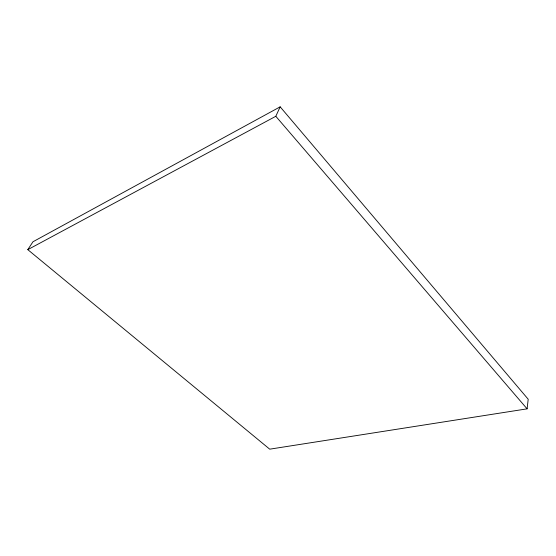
<?xml version="1.0" encoding="UTF-8"?>
<svg xmlns="http://www.w3.org/2000/svg" width="556" height="556" viewBox="0 0 556 556"><rect width="100%" height="100%" fill="white"/><g stroke="black" fill="none" stroke-linecap="round" stroke-linejoin="round"><path stroke-width="0.83" d="M527.102 408.841L528.2 399.229L280.161 106.828L32.971 241.763L27.8 249.651L269.723 449.172L527.102 408.841L275.811 116.287L280.161 106.828M27.8 249.651L275.811 116.287"/></g></svg>
